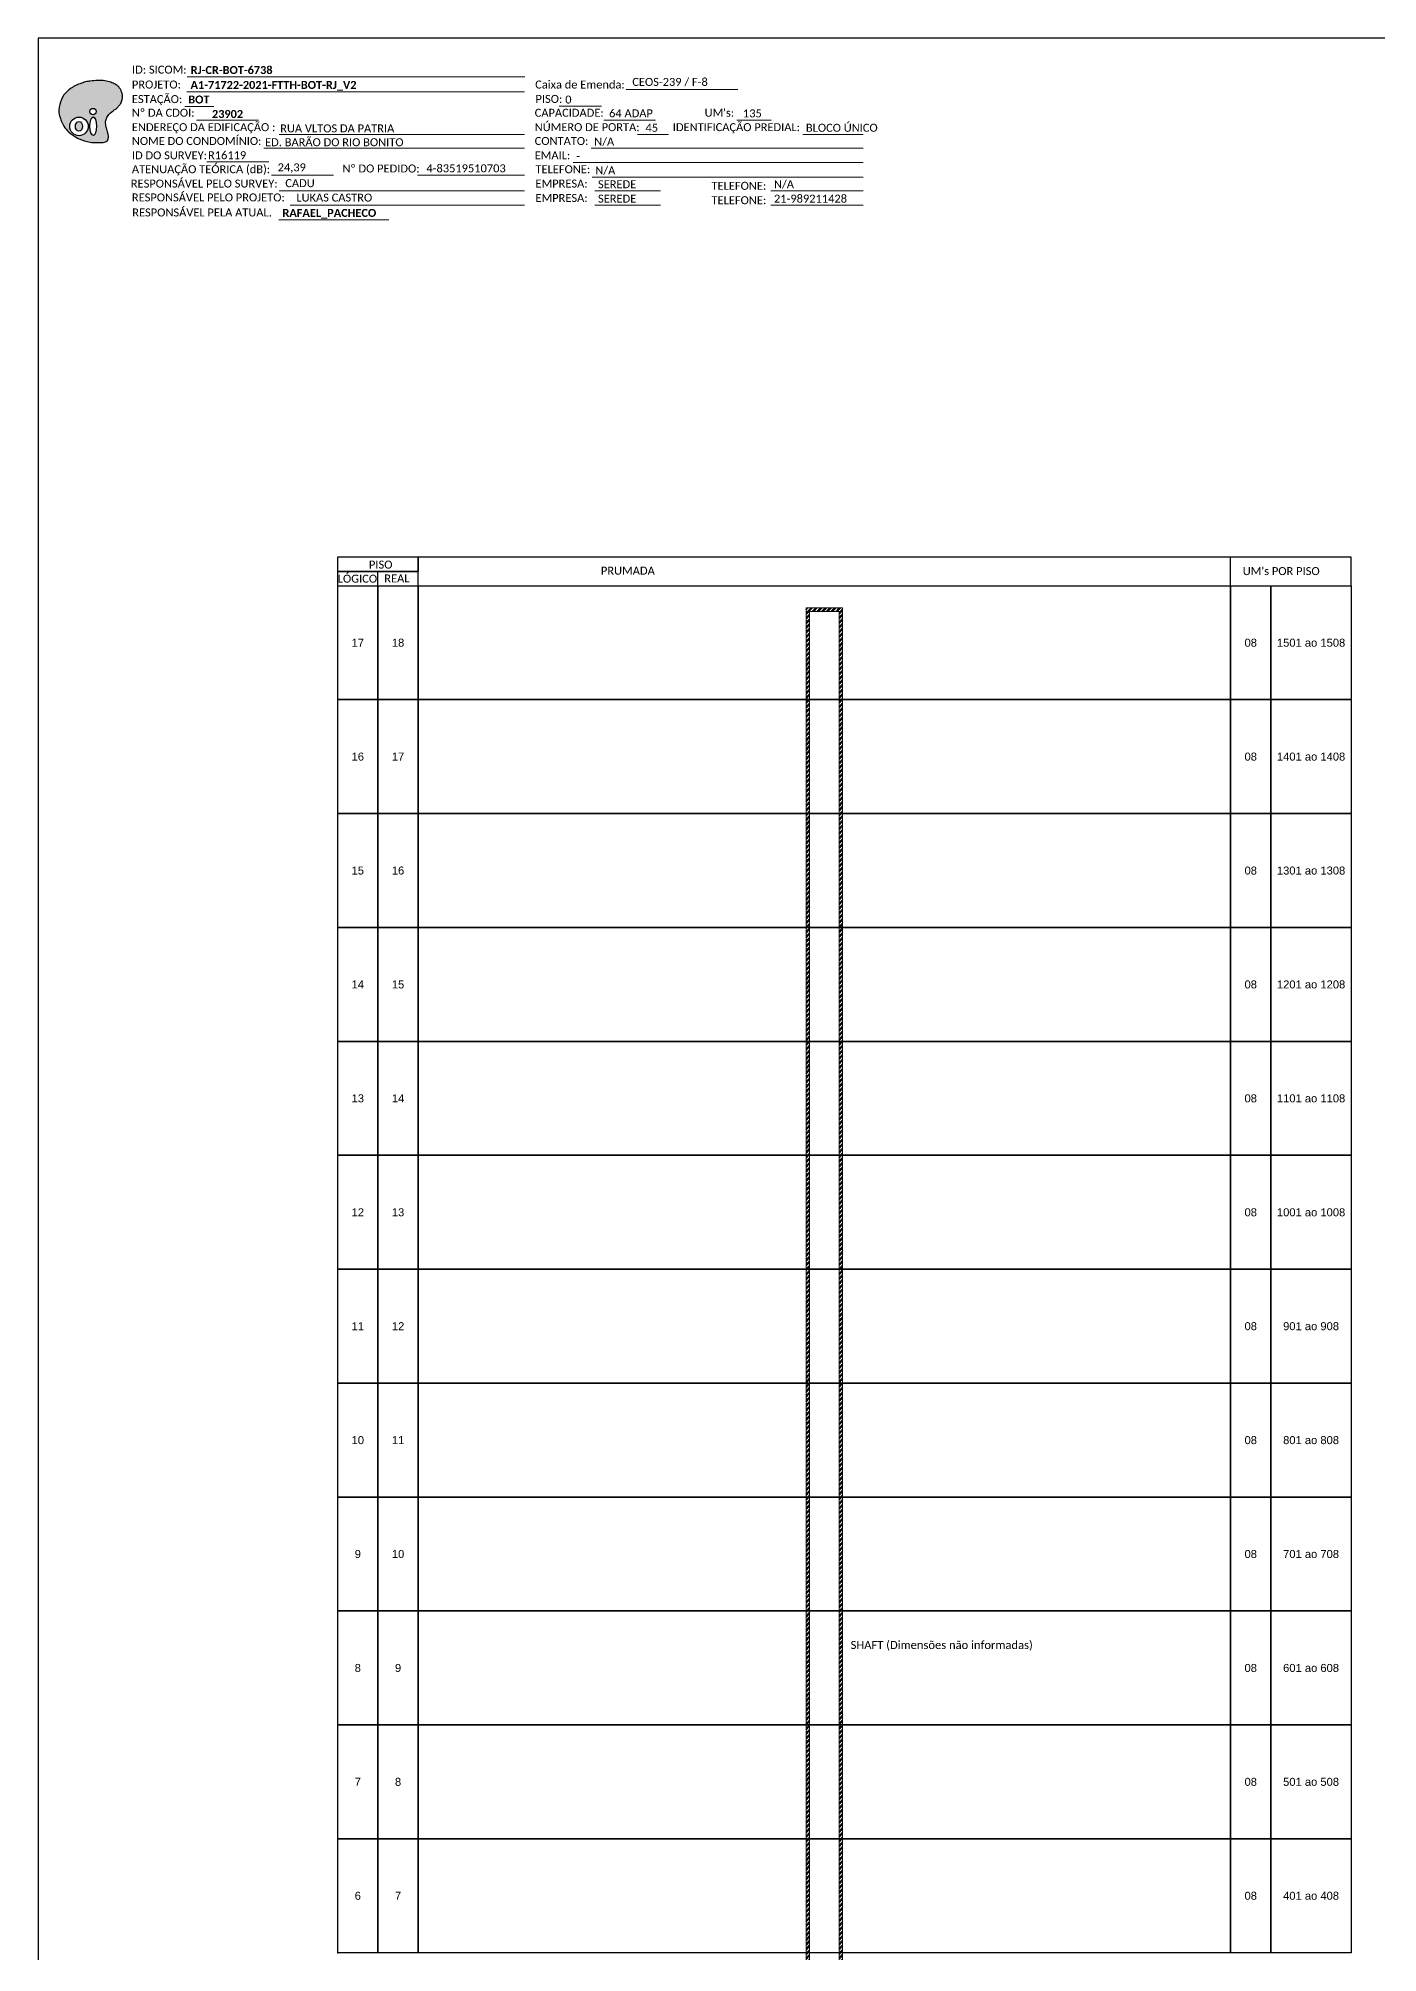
# Model space of a CAD drawing. Extents: x -89 to 1415, y 705 to 1544.
# Drawn here: x 820.5 to 1121.9, y 1112.9 to 1543.6 of the extents above; entities that cross this region are included whole.
import ezdxf
from ezdxf.enums import TextEntityAlignment as Align

# ---------------------------------------------------------------- set-up
doc = ezdxf.new("R2010")
doc.units = 0
doc.styles.add('ARIAL', font='arial.ttf')
doc.styles.add('WMF-Calibri0', font='calibri.ttf')
doc.styles.add('WMF-Calibri1', font='calibrib.ttf')

# ---------------------------------------------------------------- blocks, each defined once
blk = doc.blocks.new('OI')
h = blk.add_hatch(color=40)
edge = h.paths.add_edge_path()
edge.add_spline(control_points=[(4.35, -0.67), (3.92, -0.99), (3.26, -1.5), (2.81, -2.59), (2.9, -3.5), (3.06, -4.27), (3.31, -4.85), (3.37, -5.39), (3.4, -5.88), (3.2, -6.4), (2.54, -6.61), (1.65, -6.63), (0.55, -6.67), (-0.56, -6.42), (-1.61, -6.14), (-2.77, -5.61), (-3.92, -4.77), (-4.89, -3.7), (-5.34, -2.65), (-5.6, -1.94), (-5.85, -0.96), (-5.71, 0.47), (-5.1, 2.02), (-4.14, 3.02), (-3.3, 3.61), (-2.37, 4.16), (-1.36, 4.44), (-0.56, 4.7), (0.79, 4.85), (2.24, 4.97), (3.79, 4.57), (4.67, 4.21), (5.44, 3.65), (5.76, 2.99), (6.03, 2.21), (6.01, 1.46), (5.72, 0.64), (5.31, 0.08), (4.88, -0.38), (4.51, -0.55), (4.35, -0.67)], knot_values=[0, 0, 0, 0, 1.60434, 2.417191, 3.427595, 4.282808, 4.776746, 5.304182, 5.888771, 6.258406, 6.858137, 7.79129, 8.986195, 10.124242, 11.187857, 12.242908, 13.953784, 15.414161, 16.515391, 17.349188, 17.675853, 19.552021, 21.515531, 22.568638, 23.63245, 24.621084, 25.782718, 26.745347, 27.142653, 29.870543, 31.004649, 31.921532, 32.709589, 33.801391, 34.042471, 35.192333, 35.971461, 36.628871, 37.254359, 37.836911, 37.836911, 37.836911, 37.836911], degree=3, periodic=0)
h.paths.add_polyline_path([(1.13, -0.87, -1), (-0.04, -0.87, -1)], flags=16)
edge = h.paths.add_edge_path(flags=16)
edge.add_ellipse((0.56, -3.59), major_axis=(-0.02, 1.71), ratio=0.361305, start_angle=0, end_angle=360)
h.paths.add_polyline_path([(-0.36, -3.62, -1), (-3.8, -3.62, -1)], flags=16)
edge = h.paths.add_edge_path(flags=0)
edge.add_ellipse((-2.08, -3.62), major_axis=(0, 0.885), ratio=0.758294, start_angle=0, end_angle=360)
at = {"color": 40}
for centre, radius in [((-2.08, -3.62), 1.72), ((0.54, -0.87), 0.587)]:
    blk.add_circle(centre, radius, dxfattribs=at)
blk.add_ellipse((-2.08, -3.62), major_axis=(0, 0.885), ratio=0.758294, start_param=-3.141592653589792, end_param=3.141592653589792, dxfattribs=at)
blk.add_ellipse((0.56, -3.59), major_axis=(-0.02, 1.71), ratio=0.361305, dxfattribs=at)
at = {"color": 40, "start_tangent": (-0.800898, -0.598801), "end_tangent": (-0.800898, -0.598801)}
blk.add_spline([(4.35, -0.67), (3.2, -1.78), (2.9, -2.54), (2.92, -3.55), (3.12, -4.38), (3.28, -4.85), (3.37, -5.37), (3.35, -5.95), (3.2, -6.29), (2.66, -6.55), (1.73, -6.63), (0.54, -6.62), (-0.58, -6.41), (-1.6, -6.11), (-2.56, -5.67), (-3.95, -4.67), (-4.89, -3.56), (-5.37, -2.56), (-5.64, -1.78), (-5.72, -1.46), (-5.63, 0.42), (-4.84, 2.22), (-4.13, 2.99), (-3.27, 3.62), (-2.4, 4.09), (-1.3, 4.47), (-0.37, 4.72), (0.02, 4.77), (2.75, 4.8), (3.85, 4.53), (4.69, 4.16), (5.31, 3.68), (5.85, 2.73), (5.93, 2.5), (5.94, 1.35), (5.67, 0.62), (5.29, 0.08), (4.84, -0.36), (4.35, -0.67)], degree=3, dxfattribs=at)
blk = doc.blocks.new('CARIMBO')
at = {"color": 7, "lineweight": 0}
for points in [[(35.66, -16.79), (111.64, -16.79)], [(134.48, -16.3), (159.61, -16.3)], [(35.15, -20.06), (41.7, -20.06)], [(119.43, -20.02), (128.92, -20.02)], [(37.81, -23.14), (51.75, -23.14)], [(129.48, -23.14), (141.1, -23.14)], [(159.42, -23.14), (167.09, -23.14)], [(52.97, -29.48), (111.64, -29.48)], [(56.38, -26.37), (111.64, -26.37)], [(126.6, -29.48), (187.83, -29.48)], [(137.07, -26.37), (144.01, -26.37)], [(174.24, -26.37), (187.8, -26.37)], [(40.13, -32.55), (54.07, -32.55)], [(122.56, -32.72), (187.83, -32.72)], [(54.67, -35.52), (68.61, -35.52)], [(126.84, -35.96), (187.83, -35.96)], [(56.38, -39.07), (111.64, -39.07)], [(58.87, -42.31), (111.64, -42.31)], [(127.45, -39.07), (142.25, -39.07)], [(127.45, -42.31), (142.25, -42.31)], [(167.06, -39.07), (187.83, -39.07)], [(167.06, -42.31), (187.83, -42.31)]]:
    blk.add_lwpolyline(points, dxfattribs=at)
at = {"color": 7, "xscale": 1.213923925163967, "yscale": 1.213923925163967, "zscale": 1.213923925163967, "rotation": 0.1532896023949059}
blk.add_blockref('OI', (13.86, -20.16), dxfattribs=at)
at = {"color": 7, "lineweight": 0, "style": 'WMF-Calibri0'}
for s, height, p in [('PROJETO:', 1.793, (23.26, -16.04)), ('ESTAÇÃO:', 1.793, (23.26, -19.32)), ('Caixa de Emenda:', 1.7927, (114.02, -16.04)), ('Nº DA CDOI:', 1.7927, (23.26, -22.39)), ('CAPACIDADE:', 1.7927, (113.91, -22.39)), ('PISO:', 1.793, (114.09, -19.28)), ("UM's:", 1.793, (152.15, -22.39)), ('ENDEREÇO DA EDIFICAÇÃO :', 1.7927, (23.26, -25.63)), ('NÚMERO DE PORTA:', 1.7927, (113.91, -25.63)), ('IDENTIFICAÇÃO PREDIAL:', 1.7927, (144.99, -25.63)), ('NOME DO CONDOMÍNIO:', 1.7927, (23.26, -28.74)), ('CONTATO:', 1.793, (113.91, -28.74)), ('ATENUAÇÃO TEÓRICA (dB):', 1.7927, (23.26, -35.09)), ('ID DO SURVEY:', 1.7927, (23.26, -31.97)), ('EMAIL:', 1.793, (113.91, -31.97)), ('TELEFONE:', 1.793, (114.09, -35.09)), ('RESPONSÁVEL PELO SURVEY:', 1.7927, (23.02, -38.32)), ('EMPRESA:', 1.793, (114.09, -38.32)), ('TELEFONE:', 1.793, (153.7, -38.83)), ('RESPONSÁVEL PELO PROJETO:', 1.7927, (23.26, -41.44)), ('EMPRESA:', 1.793, (114.09, -41.56)), ('TELEFONE:', 1.793, (153.7, -42.06))]:
    blk.add_text(s, height=height, dxfattribs=at).set_placement(p)
at = {"color": 7, "lineweight": 0, "flags": 8}
for tag, p, style in [('PROJ', (36.46, -16.13), 'WMF-Calibri1'), ('CEOS-XX', (135.87, -15.46), 'WMF-Calibri0'), ('EST', (35.94, -19.41), 'WMF-Calibri1'), ('PISO_PTR', (120.78, -19.42), 'WMF-Calibri0'), ('CAPAC.', (130.66, -22.52), 'WMF-Calibri0'), ("UC'S", (160.78, -22.54), 'WMF-Calibri0'), ('LOGRADOURO', (56.65, -25.91), 'WMF-Calibri0'), ('N°', (138.85, -25.77), 'WMF-Calibri0'), ('N°PREDIO', (174.94, -25.77), 'WMF-Calibri0'), ('_ID_', (40.39, -31.94), 'WMF-Calibri0'), ('NOME_DO_COND.', (53.23, -29.02), 'WMF-Calibri0'), ('NOME_DO_CONTATO', (127.3, -28.89), 'WMF-Calibri0'), ('O_POTEN', (56.06, -34.68), 'WMF-Calibri0'), ('EMAIL', (123.26, -32.12), 'WMF-Calibri0'), ('TELEFONE', (127.55, -35.36), 'WMF-Calibri0'), ('RES_SURVEY', (57.78, -38.23), 'WMF-Calibri0'), ('EMP_RESP_SURVEY', (128.16, -38.47), 'WMF-Calibri0'), ('CONT_RESP_SURVEY', (167.76, -38.47), 'WMF-Calibri0'), ('RES_PROJ', (60.27, -41.47), 'WMF-Calibri0'), ('EMP_RESP_PROJ', (128.16, -41.71), 'WMF-Calibri0'), ('CONT_RESP_PROJ', (167.76, -41.71), 'WMF-Calibri0')]:
    blk.add_attdef(tag, p, '', height=1.79, dxfattribs=dict(at, style=style))
at = {"color": 7, "lineweight": 0, "style": 'WMF-Calibri1', "flags": 8}
blk.add_attdef("N° CDO'S", text='', height=1.79, dxfattribs=at).set_placement((44.78, -22.68), align=Align.CENTER)

msp = doc.modelspace()

# ---------------------------------------------------------------- hatches: boundary and pattern name
h = msp.add_hatch()
h.set_pattern_fill('ANSI32', color=3, scale=0.078261)
h.set_pattern_definition([(45, (-4985.30665, 2943.7571), (-0.52710199, 0.52710199), []), (45, (-4984.95525, 2943.7571), (-0.52710199, 0.52710199), [])])
h.paths.add_polyline_path([(993.3, 1415.44), (1001.52, 1415.44), (1001.52, 988.13), (993.3, 988.13)])
h.paths.add_polyline_path([(994.09, 1414.65), (1000.74, 1414.65), (1000.74, 988.91), (994.09, 988.91)], flags=16)

# ---------------------------------------------------------------- linework, layer by layer
for points in [[(820.5, 1543.59), (820.5, 705.02), (1414.5, 705.02), (1414.5, 1543.59), (820.5, 1543.59)], [(905.97, 1420.44), (1116, 1420.44), (1116, 1426.87), (905.97, 1426.87), (905.97, 1426.87), (905.97, 1423.65)], [(1088.8, 1420.44), (1088.8, 1426.87)], [(896.91, 1420.44), (896.91, 1423.65)]]:
    msp.add_lwpolyline(points)
at = {"color": 7, "lineweight": 0}
for points in [[(854, 1534.9), (929.97, 1534.9)], [(905.81, 1512.83), (929.96, 1512.83)], [(874.65, 1502.76), (899.42, 1502.76)]]:
    msp.add_lwpolyline(points, dxfattribs=at)
for points in [[(887.86, 1423.65), (905.97, 1423.65), (905.97, 1426.87), (887.86, 1426.87)], [(887.86, 1420.44), (905.97, 1420.44), (905.97, 1423.65), (887.86, 1423.65)], [(887.89, 1420.44), (896.94, 1420.44), (896.94, 1394.81), (887.89, 1394.81)], [(896.94, 1420.44), (906, 1420.44), (906, 1394.81), (896.94, 1394.81)], [(906, 1420.44), (1088.83, 1420.44), (1088.83, 1394.81), (906, 1394.81)], [(1088.83, 1420.44), (1097.89, 1420.44), (1097.89, 1394.81), (1088.83, 1394.81)], [(1097.89, 1420.44), (1116, 1420.44), (1116, 1394.81), (1097.89, 1394.81)], [(887.89, 1394.81), (896.94, 1394.81), (896.94, 1369.18), (887.89, 1369.18)], [(896.94, 1394.81), (906, 1394.81), (906, 1369.18), (896.94, 1369.18)], [(906, 1394.81), (1088.83, 1394.81), (1088.83, 1369.18), (906, 1369.18)], [(1088.83, 1394.81), (1097.89, 1394.81), (1097.89, 1369.18), (1088.83, 1369.18)], [(1097.89, 1394.81), (1116, 1394.81), (1116, 1369.18), (1097.89, 1369.18)], [(887.89, 1369.18), (896.94, 1369.18), (896.94, 1343.56), (887.89, 1343.56)], [(896.94, 1369.18), (906, 1369.18), (906, 1343.56), (896.94, 1343.56)], [(906, 1369.18), (1088.83, 1369.18), (1088.83, 1343.56), (906, 1343.56)], [(1088.83, 1369.18), (1097.89, 1369.18), (1097.89, 1343.56), (1088.83, 1343.56)], [(1097.89, 1369.18), (1116, 1369.18), (1116, 1343.56), (1097.89, 1343.56)], [(887.89, 1343.56), (896.94, 1343.56), (896.94, 1317.93), (887.89, 1317.93)], [(896.94, 1343.56), (906, 1343.56), (906, 1317.93), (896.94, 1317.93)], [(906, 1343.56), (1088.83, 1343.56), (1088.83, 1317.93), (906, 1317.93)], [(1088.83, 1343.56), (1097.89, 1343.56), (1097.89, 1317.93), (1088.83, 1317.93)], [(1097.89, 1343.56), (1116, 1343.56), (1116, 1317.93), (1097.89, 1317.93)], [(887.89, 1317.93), (896.94, 1317.93), (896.94, 1292.31), (887.89, 1292.31)], [(896.94, 1317.93), (906, 1317.93), (906, 1292.31), (896.94, 1292.31)], [(906, 1317.93), (1088.83, 1317.93), (1088.83, 1292.31), (906, 1292.31)], [(1088.83, 1317.93), (1097.89, 1317.93), (1097.89, 1292.31), (1088.83, 1292.31)], [(1097.89, 1317.93), (1116, 1317.93), (1116, 1292.31), (1097.89, 1292.31)], [(887.89, 1292.31), (896.94, 1292.31), (896.94, 1266.68), (887.89, 1266.68)], [(896.94, 1292.31), (906, 1292.31), (906, 1266.68), (896.94, 1266.68)], [(906, 1292.31), (1088.83, 1292.31), (1088.83, 1266.68), (906, 1266.68)], [(1088.83, 1292.31), (1097.89, 1292.31), (1097.89, 1266.68), (1088.83, 1266.68)], [(1097.89, 1292.31), (1116, 1292.31), (1116, 1266.68), (1097.89, 1266.68)], [(887.89, 1266.68), (896.94, 1266.68), (896.94, 1241.06), (887.89, 1241.06)], [(896.94, 1266.68), (906, 1266.68), (906, 1241.06), (896.94, 1241.06)], [(906, 1266.68), (1088.83, 1266.68), (1088.83, 1241.06), (906, 1241.06)], [(1088.83, 1266.68), (1097.89, 1266.68), (1097.89, 1241.06), (1088.83, 1241.06)], [(1097.89, 1266.68), (1116, 1266.68), (1116, 1241.06), (1097.89, 1241.06)], [(887.89, 1241.06), (896.94, 1241.06), (896.94, 1215.43), (887.89, 1215.43)], [(896.94, 1241.06), (906, 1241.06), (906, 1215.43), (896.94, 1215.43)], [(906, 1241.06), (1088.83, 1241.06), (1088.83, 1215.43), (906, 1215.43)], [(1088.83, 1241.06), (1097.89, 1241.06), (1097.89, 1215.43), (1088.83, 1215.43)], [(1097.89, 1241.06), (1116, 1241.06), (1116, 1215.43), (1097.89, 1215.43)], [(887.89, 1215.43), (896.94, 1215.43), (896.94, 1189.81), (887.89, 1189.81)], [(896.94, 1215.43), (906, 1215.43), (906, 1189.81), (896.94, 1189.81)], [(906, 1215.43), (1088.83, 1215.43), (1088.83, 1189.81), (906, 1189.81)], [(1088.83, 1215.43), (1097.89, 1215.43), (1097.89, 1189.81), (1088.83, 1189.81)], [(1097.89, 1215.43), (1116, 1215.43), (1116, 1189.81), (1097.89, 1189.81)], [(887.89, 1189.81), (896.94, 1189.81), (896.94, 1164.18), (887.89, 1164.18)], [(896.94, 1189.81), (906, 1189.81), (906, 1164.18), (896.94, 1164.18)], [(906, 1189.81), (1088.83, 1189.81), (1088.83, 1164.18), (906, 1164.18)], [(1088.83, 1189.81), (1097.89, 1189.81), (1097.89, 1164.18), (1088.83, 1164.18)], [(1097.89, 1189.81), (1116, 1189.81), (1116, 1164.18), (1097.89, 1164.18)], [(887.89, 1164.18), (896.94, 1164.18), (896.94, 1138.55), (887.89, 1138.55)], [(896.94, 1164.18), (906, 1164.18), (906, 1138.55), (896.94, 1138.55)], [(906, 1164.18), (1088.83, 1164.18), (1088.83, 1138.55), (906, 1138.55)], [(1088.83, 1164.18), (1097.89, 1164.18), (1097.89, 1138.55), (1088.83, 1138.55)], [(1097.89, 1164.18), (1116, 1164.18), (1116, 1138.55), (1097.89, 1138.55)], [(887.89, 1138.55), (896.94, 1138.55), (896.94, 1112.93), (887.89, 1112.93)], [(896.94, 1138.55), (906, 1138.55), (906, 1112.93), (896.94, 1112.93)], [(906, 1138.55), (1088.83, 1138.55), (1088.83, 1112.93), (906, 1112.93)], [(1088.83, 1138.55), (1097.89, 1138.55), (1097.89, 1112.93), (1088.83, 1112.93)], [(1097.89, 1138.55), (1116, 1138.55), (1116, 1112.93), (1097.89, 1112.93)]]:
    msp.add_lwpolyline(points, close=True)
at = {"color": 2, "lineweight": 0}
for points in [[(993.3, 1415.44), (1001.52, 1415.44), (1001.52, 988.13), (993.3, 988.13)], [(994.09, 1414.65), (1000.74, 1414.65), (1000.74, 988.91), (994.09, 988.91)]]:
    msp.add_lwpolyline(points, close=True, dxfattribs=at)
for p in [(887.89, 1420.44), (887.89, 1394.81), (887.89, 1369.18), (887.89, 1343.56), (887.89, 1317.93), (887.89, 1292.31), (887.89, 1266.68), (887.89, 1241.06), (887.89, 1215.43), (887.89, 1189.81), (887.89, 1164.18), (887.89, 1138.55), (887.89, 1112.93)]:
    msp.add_point(p)

# ---------------------------------------------------------------- block references
ref = msp.add_blockref('CARIMBO', (818.31, 1548.33))
ref.add_attrib('PROJ', 'A1-71722-2021-FTTH-BOT-RJ_V2', (854.77, 1532.2), dxfattribs={"color": 7, "lineweight": 0, "height": 1.7927, "style": 'WMF-Calibri1'})
ref.add_attrib('EST', 'BOT', (854.25, 1528.92), dxfattribs={"color": 7, "lineweight": 0, "height": 1.793, "style": 'WMF-Calibri1'})
ref.add_attrib("N° CDO'S", '23902', dxfattribs={"color": 7, "lineweight": 0, "height": 1.793, "style": 'WMF-Calibri1'}).set_placement((863.09, 1525.66), align=Align.CENTER)
ref.add_attrib('LOGRADOURO', 'RUA VLTOS DA PATRIA', (874.95, 1522.42), dxfattribs={"color": 7, "lineweight": 0, "height": 1.7927, "style": 'WMF-Calibri0'})
ref.add_attrib('NOME_DO_COND.', 'ED. BARÃO DO RIO BONITO', (871.54, 1519.31), dxfattribs={"color": 7, "lineweight": 0, "height": 1.7927, "style": 'WMF-Calibri0'})
ref.add_attrib('_ID_', 'R16119', (858.7, 1516.39), dxfattribs={"color": 7, "lineweight": 0, "height": 1.793, "style": 'WMF-Calibri0'})
ref.add_attrib('O_POTEN', '24,39', (874.37, 1513.66), dxfattribs={"color": 7, "lineweight": 0, "height": 1.793, "style": 'WMF-Calibri0'})
ref.add_attrib('RES_SURVEY', 'CADU', (876.09, 1510.1), dxfattribs={"color": 7, "lineweight": 0, "height": 1.793, "style": 'WMF-Calibri0'})
ref.add_attrib('RES_PROJ', 'LUKAS CASTRO', (878.58, 1506.86), dxfattribs={"color": 7, "lineweight": 0, "height": 1.7927, "style": 'WMF-Calibri0'})
ref.add_attrib('CEOS-XX', 'CEOS-239 / F-8', (954.18, 1532.88), dxfattribs={"color": 7, "lineweight": 0, "height": 1.7927, "style": 'WMF-Calibri0'})
ref.add_attrib('CAPAC.', '64 ADAP', (948.96, 1525.82), dxfattribs={"color": 7, "lineweight": 0, "height": 1.793, "style": 'WMF-Calibri0'})
ref.add_attrib("UC'S", '135', (979.08, 1525.8), dxfattribs={"color": 7, "lineweight": 0, "height": 1.793, "style": 'WMF-Calibri0'})
ref.add_attrib('PISO_PTR', '0', (939.09, 1528.91), dxfattribs={"color": 7, "lineweight": 0, "height": 1.79, "style": 'WMF-Calibri0'})
ref.add_attrib('N°', '45', (957.15, 1522.56), dxfattribs={"color": 7, "lineweight": 0, "height": 1.793, "style": 'WMF-Calibri0'})
ref.add_attrib('N°PREDIO', 'BLOCO ÚNICO', (993.25, 1522.56), dxfattribs={"color": 7, "lineweight": 0, "height": 1.7927, "style": 'WMF-Calibri0'})
ref.add_attrib('NOME_DO_CONTATO', 'N/A', (945.61, 1519.45), dxfattribs={"color": 7, "lineweight": 0, "height": 1.793, "style": 'WMF-Calibri0'})
ref.add_attrib('EMAIL', '-', (941.57, 1516.21), dxfattribs={"color": 7, "lineweight": 0, "height": 1.79, "style": 'WMF-Calibri0'})
ref.add_attrib('TELEFONE', 'N/A', (945.86, 1512.97), dxfattribs={"color": 7, "lineweight": 0, "height": 1.793, "style": 'WMF-Calibri0'})
ref.add_attrib('EMP_RESP_SURVEY', 'SEREDE', (946.46, 1509.86), dxfattribs={"color": 7, "lineweight": 0, "height": 1.793, "style": 'WMF-Calibri0'})
ref.add_attrib('EMP_RESP_PROJ', 'SEREDE', (946.46, 1506.62), dxfattribs={"color": 7, "lineweight": 0, "height": 1.793, "style": 'WMF-Calibri0'})
ref.add_attrib('CONT_RESP_SURVEY', 'N/A', (986.07, 1509.86), dxfattribs={"color": 7, "lineweight": 0, "height": 1.793, "style": 'WMF-Calibri0'})
ref.add_attrib('CONT_RESP_PROJ', '21-989211428', (986.07, 1506.62), dxfattribs={"color": 7, "lineweight": 0, "height": 1.7927, "style": 'WMF-Calibri0'})

# ---------------------------------------------------------------- texts
at = {"color": 7, "lineweight": 0, "style": 'WMF-Calibri0'}
for s, p in [('ID: SICOM: ', (841.6, 1535.64)), ('Nº DO PEDIDO:', (888.94, 1513.4)), ('RESPONSÁVEL PELA ATUAL.', (841.65, 1503.51))]:
    msp.add_text(s, height=1.7927, dxfattribs=at).set_placement(p)
at = {"style": 'WMF-Calibri0'}
for s, height, p in [('     PISO', 1.8, (891.74, 1424.29)), ('  LÓGICO', 1.8, (886.62, 1421.13)), ('    REAL', 1.8, (895.82, 1421.18)), ('PRUMADA', 1.8, (947.11, 1422.92)), ("UM's POR PISO", 1.8, (1091.56, 1422.83)), ('SHAFT (Dimensões não informadas)', 1.8133, (1003.31, 1181.25))]:
    msp.add_text(s, height=height, dxfattribs=at).set_placement(p)
at = {"style": 'ARIAL'}
for s, p in [('17', (892.41, 1407.62)), ('18', (901.47, 1407.62)), ('08', (1093.36, 1407.62)), ('1501 ao 1508', (1106.94, 1407.62)), ('16', (892.41, 1382)), ('17', (901.47, 1382)), ('08', (1093.36, 1382)), ('1401 ao 1408', (1106.94, 1382)), ('15', (892.41, 1356.37)), ('16', (901.47, 1356.37)), ('08', (1093.36, 1356.37)), ('1301 ao 1308', (1106.94, 1356.37)), ('14', (892.41, 1330.75)), ('15', (901.47, 1330.75)), ('08', (1093.36, 1330.75)), ('1201 ao 1208', (1106.94, 1330.75)), ('13', (892.41, 1305.12)), ('14', (901.47, 1305.12)), ('08', (1093.36, 1305.12)), ('1101 ao 1108', (1106.94, 1305.12)), ('12', (892.41, 1279.49)), ('13', (901.47, 1279.49)), ('08', (1093.36, 1279.49)), ('1001 ao 1008', (1106.94, 1279.49)), ('11', (892.41, 1253.87)), ('12', (901.47, 1253.87)), ('08', (1093.36, 1253.87)), ('901 ao 908', (1106.94, 1253.87)), ('10', (892.41, 1228.24)), ('11', (901.47, 1228.24)), ('08', (1093.36, 1228.24)), ('801 ao 808', (1106.94, 1228.24)), ('9', (892.41, 1202.62)), ('10', (901.47, 1202.62)), ('08', (1093.36, 1202.62)), ('701 ao 708', (1106.94, 1202.62)), ('8', (892.41, 1176.99)), ('9', (901.47, 1176.99)), ('08', (1093.36, 1176.99)), ('601 ao 608', (1106.94, 1176.99)), ('7', (892.41, 1151.37)), ('8', (901.47, 1151.37)), ('08', (1093.36, 1151.37)), ('501 ao 508', (1106.94, 1151.37)), ('6', (892.41, 1125.74)), ('7', (901.47, 1125.74)), ('08', (1093.36, 1125.74)), ('401 ao 408', (1106.94, 1125.74))]:
    msp.add_text(s, height=1.8, dxfattribs=at).set_placement(p, align=Align.MIDDLE_CENTER)
at = {"color": 7, "lineweight": 0, "flags": 8}
for tag, p, s, style in [('RJ-CR-BOT-6738', (854.8, 1535.55), 'RJ-CR-BOT-6738', 'WMF-Calibri1'), ('4-83519510703', (907.85, 1513.44), '4-83519510703', 'WMF-Calibri0'), ('RAFAEL_PACHECO', (875.45, 1503.41), 'RJ-CR-BOT-6738', 'WMF-Calibri1')]:
    msp.add_attdef(tag, p, s, height=1.7927, dxfattribs=dict(at, style=style))

doc.saveas('drawing.dxf')
